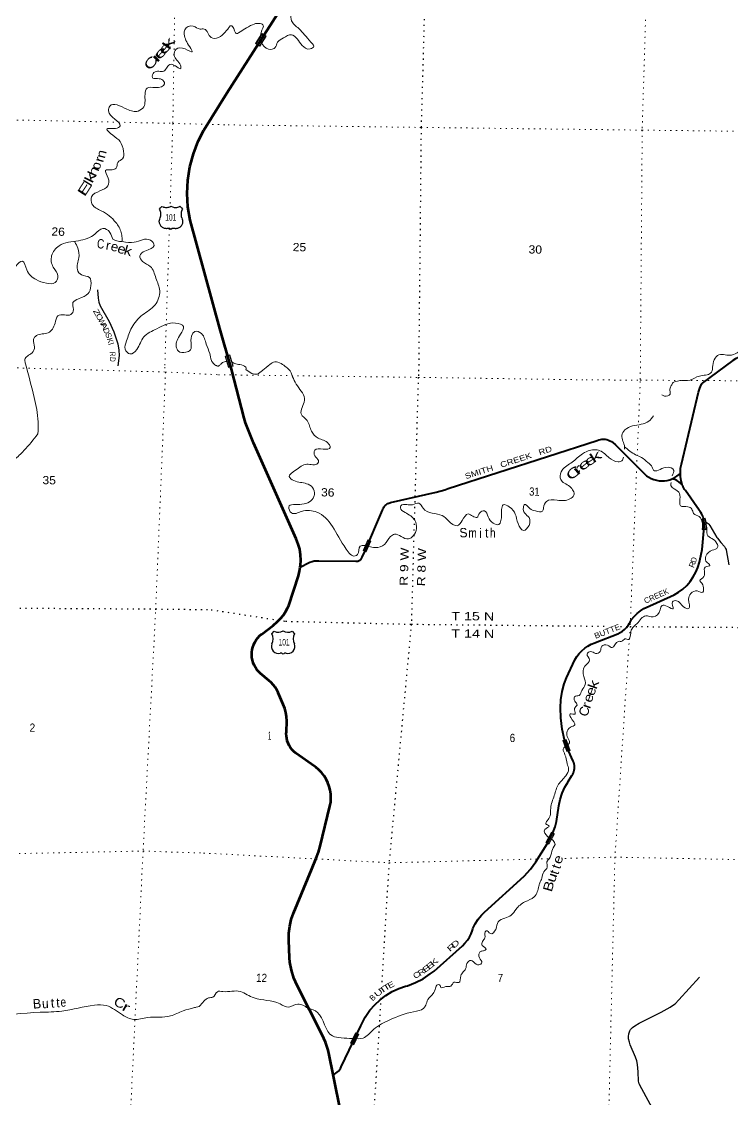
# Model space of a CAD drawing. Header units: feet. Extents: x -757852 to -501257, y -360805 to -170898.
# Drawn here: x -696140 to -681017, y -279945 to -257009 of the extents above; entities that cross this region are included whole.
import ezdxf
from ezdxf.enums import TextEntityAlignment as Align

# ---------------------------------------------------------------- set-up
doc = ezdxf.new("R2010")
doc.units = ezdxf.units.FT
doc.header["$LTSCALE"] = 80
doc.linetypes.add('DOTTED', pattern=[1.5, 0.3, -1.2])
for name, color, linetype, lineweight in [('16', 7, 'Continuous', 25), ('20', 7, 'Continuous', 70), ('26', 7, 'Continuous', 40), ('27', 7, 'Continuous', 13), ('29', 7, 'Continuous', 25), ('39', 7, 'Continuous', 13), ('41', 7, 'Continuous', 13), ('57', 7, 'Continuous', 13), ('6', 7, 'DOTTED', 25), ('61', 7, 'Continuous', 13), ('7', 7, 'DOTTED', 13)]:
    doc.layers.add(name, color=color, linetype=linetype, lineweight=lineweight)
doc.layers.add('30', color=7, linetype='Continuous')

msp = doc.modelspace()

# ---------------------------------------------------------------- linework, layer by layer
at = {"layer": '16'}
for p, q in [((-690818, -270038.69), (-690766.69, -269979.93)), ((-690574.93, -269973.96), (-690575.21, -269974.16)), ((-690382.84, -269979.84), (-690331.45, -270038.69))]:
    msp.add_line(p, q, dxfattribs=at)
for points in [[(-693204.79, -260999.26), (-693183.06, -260974.37), (-693175.02, -260965.17), (-693153.72, -260940.78)], [(-693199.9, -261210.94), (-693189.01, -261185.45), (-693183.05, -261167.17), (-693178.21, -261144.44), (-693175.77, -261121.32), (-693175.76, -261098.08), (-693178.18, -261074.96), (-693183, -261052.23), (-693190.17, -261030.12), (-693192.73, -261024.37), (-693204.79, -260999.26)], [(-693153.72, -260940.78), (-693128.26, -260952.74), (-693118.49, -260956.5), (-693100.09, -260961.44), (-693081.26, -260964.43), (-693062.23, -260965.44), (-693043.2, -260964.45), (-693024.37, -260961.48), (-693005.96, -260956.55), (-692988.17, -260949.73), (-692961.39, -260936.11)], [(-692961.39, -260936.11), (-692927.37, -260951.74), (-692909.36, -260957.82), (-692890.83, -260961.98), (-692871.95, -260964.18), (-692852.96, -260964.4), (-692834.04, -260962.63), (-692815.41, -260958.9), (-692797.27, -260953.23), (-692794.37, -260951.98), (-692769.38, -260940.1)], [(-692769.38, -260940.1), (-692747.54, -260965.11), (-692739.81, -260973.96), (-692717.72, -260999.25)], [(-692717.72, -260999.25), (-692729.7, -261023.96), (-692736.48, -261041.86), (-692742.4, -261064.33), (-692745.94, -261087.31), (-692747.06, -261110.52), (-692745.75, -261133.73), (-692742.02, -261156.67), (-692735.91, -261179.09), (-692733.42, -261185.5), (-692722.6, -261211.01)], [(-693023.74, -261411.76), (-693047.54, -261415.33), (-693053.51, -261415.83), (-693069.36, -261415.5), (-693085.08, -261413.52), (-693100.51, -261409.91), (-693115.48, -261404.7), (-693129.82, -261397.96), (-693143.38, -261389.75), (-693156.01, -261380.17), (-693167.57, -261369.33), (-693177.93, -261357.33), (-693186.98, -261344.32), (-693194.62, -261330.44), (-693200.76, -261315.83), (-693205.35, -261300.66), (-693208.32, -261285.09), (-693209.66, -261269.3), (-693209.33, -261253.45), (-693207.35, -261237.73), (-693206.82, -261235.45), (-693199.9, -261210.94)], [(-692722.6, -261211.01), (-692715.78, -261235.5), (-692714.61, -261241.04), (-692712.98, -261256.81), (-692713, -261272.66), (-692714.69, -261288.42), (-692718.01, -261303.91), (-692722.93, -261318.98), (-692729.4, -261333.45), (-692737.34, -261347.16), (-692746.68, -261359.97), (-692757.3, -261371.73), (-692769.1, -261382.31), (-692781.94, -261391.61), (-692795.67, -261399.51), (-692810.16, -261405.94), (-692825.25, -261410.81), (-692840.75, -261414.08), (-692856.52, -261415.71), (-692872.37, -261415.69), (-692875.37, -261415.37), (-692898.5, -261411.81)], [(-692961.23, -261433.01), (-692986.4, -261412.34), (-692987.18, -261411.99), (-692992.43, -261410.27), (-692997.54, -261409.17), (-693023.74, -261411.76)], [(-692898.5, -261411.81), (-692925.37, -261409.32), (-692926.61, -261409.49), (-692931.94, -261410.83), (-692936.4, -261412.48), (-692961.23, -261433.01)]]:
    msp.add_lwpolyline(points, dxfattribs=at)
for centre, radius, start, end in [((-691010.98, -270149.32), 222.05, 332.97043, 29.75871), ((-690675.61, -269822.27), 182.07, 239.97227, 303.45418), ((-690473.83, -269822.77), 181.52, 236.33975, 300.08743), ((-690473.84, -269822.27), 182.07, 236.54582, 236.59441), ((-690138.48, -270149.32), 222.05, 150.24129, 207.02957), ((-690671.79, -270304.22), 151.42, 159.09177, 283.81923), ((-690477.67, -270304.22), 151.42, 256.18077, 20.90823)]:
    msp.add_arc(centre, radius, start, end, dxfattribs=at)
for centre, major_axis, start_param, end_param in [((-690616.45, -270503.04), (-19.56, 51.67), 4.95877769, 6.28318531), ((-690533, -270503.04), (19.56, 51.67), 0, 1.32637542)]:
    msp.add_ellipse(centre, major_axis=major_axis, ratio=0.929097, start_param=start_param, end_param=end_param, dxfattribs=at)
at = {"layer": '20'}
for points in [[(-691771.52, -258530.02), (-690980.04, -257292.87), (-689140.62, -254421.6)], [(-691923.16, -263539.68), (-692556.06, -261232.2), (-692600.84, -260950.31), (-692615.91, -260665.28), (-692601.1, -260380.25), (-692556.58, -260098.32), (-692482.83, -259822.59), (-692380.67, -259556.07), (-692260.71, -259318.32), (-691771.52, -258530.02)], [(-691673.24, -264405.16), (-691687.45, -264357.25), (-691923.16, -263539.68)], [(-690210.42, -268619.17), (-690205.24, -268586.68), (-690198.99, -268470.21), (-690204.96, -268353.72), (-690223.07, -268238.49), (-690253.12, -268125.79), (-690294.79, -268016.85), (-691207.99, -265974.06), (-691372.96, -265544.31), (-691402.76, -265448.91), (-691673.24, -264405.16)], [(-689510.38, -279417.38), (-689594.9, -278997.4), (-689618.63, -278893.1), (-689671.63, -278726.6), (-689741.74, -278566.56), (-690280.24, -277521.47), (-690348.27, -277361.92), (-690399.25, -277196.14), (-690432.62, -277025.93), (-690443.16, -276933.09), (-690454.92, -276554.02), (-690453.13, -276407.09), (-690435.98, -276261.15), (-690403.68, -276117.8), (-690356.95, -275979.58), (-689962.19, -275040.9), (-689871.71, -274811.8), (-689821.34, -274680.28), (-689787.02, -274553.66), (-689578.43, -273702.84), (-689563.73, -273619.48), (-689557.83, -273535.04), (-689560.79, -273450.45), (-689572.57, -273366.63), (-689593.05, -273284.5), (-689622, -273204.97), (-689659.1, -273128.89), (-689703.96, -273057.11), (-689756.07, -272990.41), (-689814.87, -272929.52), (-689879.71, -272875.12), (-689902.66, -272858.45), (-690307.61, -272575.87), (-690348.24, -272541.21), (-690385.02, -272502.49), (-690417.56, -272460.14), (-690445.48, -272414.63), (-690468.5, -272366.44), (-690486.36, -272316.11), (-690498.85, -272264.19), (-690505.86, -272211.25), (-690507.28, -272157.87), (-690506, -272132.5), (-690496.95, -271889.65), (-690502.04, -271801.17), (-690516.51, -271712.39), (-690540.17, -271625.6), (-690572.78, -271541.77), (-690677.59, -271294.43), (-690681.97, -271283.76), (-690710.19, -271225.47), (-690744.35, -271170.44), (-690784.08, -271119.29), (-690828.94, -271072.57), (-690878.43, -271030.8), (-691054.57, -270881.5), (-691095.42, -270842.67), (-691131.98, -270799.78), (-691163.87, -270753.31), (-691190.72, -270703.76), (-691212.24, -270651.68), (-691228.2, -270597.63), (-691238.42, -270542.2), (-691242.8, -270486.02), (-691241.27, -270429.68), (-691233.87, -270373.81), (-691220.67, -270319.02), (-691201.81, -270265.91), (-691177.51, -270215.06), (-691148.02, -270167.04), (-691113.67, -270122.36), (-691074.84, -270081.51), (-691031.96, -270044.94), (-691027.49, -270041.56), (-690790.47, -269858.58), (-690695.15, -269776.29), (-690630.44, -269713.3), (-690572.66, -269643.9), (-690522.46, -269568.84), (-690480.38, -269488.95), (-690456.63, -269432.28), (-690250.48, -268803.69), (-690223.62, -268701.86), (-690210.42, -268619.17)], [(-689341.54, -280256.34), (-689510.38, -279417.38)]]:
    msp.add_lwpolyline(points, dxfattribs=at)
at = {"layer": '26'}
for points in [[(-679320.44, -264469.1), (-679618.21, -264436.45), (-679764.59, -264413.78), (-679907.79, -264375.93), (-680007, -264339.94), (-680449.16, -264160.2), (-680510.47, -264140.16), (-680573.54, -264126.65), (-680637.68, -264119.8), (-680702.19, -264119.69), (-680766.35, -264126.33), (-680829.46, -264139.63), (-680890.84, -264159.46), (-680949.81, -264185.6), (-681005.73, -264217.76), (-681011.91, -264221.82), (-681663.99, -264705.84)], [(-682124.04, -266622.36), (-682124.83, -266601.06), (-682118.8, -266511.88), (-682103.47, -266423.82), (-681738.79, -264893.41), (-681711.07, -264808), (-681674.58, -264725.96), (-681663.99, -264705.84)], [(-688839.6, -268283.16), (-688464.34, -267405.44), (-688453.55, -267380.19), (-688441.55, -267355.44), (-688432.15, -267339.7), (-688418.32, -267321.24), (-688402.63, -267304.32), (-688385.26, -267289.13), (-688366.4, -267275.85), (-688346.26, -267264.61), (-688325.05, -267255.53), (-688303, -267248.72), (-688291.2, -267246.09), (-687320.6, -267019.65), (-687136.63, -266972.75), (-687062.55, -266947.91), (-683894.31, -265921.43), (-683861.29, -265909.62), (-683827.21, -265901.34), (-683792.45, -265896.66), (-683757.4, -265895.64), (-683722.43, -265898.29), (-683687.93, -265904.58), (-683654.27, -265914.44), (-683621.84, -265927.77), (-683590.97, -265944.41), (-683562.03, -265964.18), (-683505.25, -266013.8), (-682886.01, -266635.65), (-682842, -266672.55), (-682794.38, -266704.64), (-682743.67, -266731.59), (-682690.41, -266753.08), (-682635.2, -266768.89), (-682578.64, -266778.84), (-682521.35, -266782.83), (-682463.96, -266780.81), (-682407.09, -266772.79), (-682351.37, -266758.88), (-682297.41, -266739.22), (-682284.86, -266733.09)], [(-682284.86, -266733.09), (-682245.81, -266714.03), (-682197.11, -266683.58), (-682151.87, -266648.2), (-682150.84, -266647.24), (-682124.04, -266622.36)], [(-682088.92, -266859.44), (-682113.92, -266842.63), (-682116.98, -266839.33), (-682155.12, -266805.96), (-682196.55, -266776.76), (-682240.79, -266752.05), (-682260.89, -266743.4), (-682284.86, -266733.09)], [(-682088.92, -266859.44), (-682095.1, -266834.44), (-682108.87, -266778.87), (-682121.51, -266690.38), (-682124.04, -266622.36)], [(-681633.17, -267583.74), (-681640.69, -267559.61), (-681648.13, -267535.73), (-681668.91, -267487.52), (-681688.56, -267452.51), (-681704, -267427.41), (-681721.78, -267402.51), (-682017, -266988.93), (-682034.91, -266963.84), (-682049.82, -266938.93), (-682066.81, -266909.36), (-682077.85, -266884.44), (-682088.92, -266859.44)], [(-684586.68, -272294.97), (-684639.93, -272065.28), (-684669.98, -271825.05), (-684676.22, -271611.74), (-684667.17, -271438.37), (-684640.05, -271266.9), (-684595.16, -271099.2), (-684549.82, -270976.31), (-684369.44, -270589), (-684327.12, -270519.95), (-684277.81, -270455.71), (-684222.05, -270396.97), (-684160.47, -270344.38), (-684093.72, -270298.52), (-684022.54, -270259.89), (-683947.72, -270228.91), (-683929.97, -270222.87), (-683452.37, -270034.7), (-683402.3, -270008.91), (-683355.2, -269978.02), (-683311.58, -269942.38), (-683271.93, -269902.38), (-683236.68, -269858.46), (-683206.21, -269811.08), (-683195.38, -269791.18), (-683162.11, -269735.74), (-683106.26, -269666.7), (-683043.5, -269603.87), (-682974.51, -269547.96), (-682900.06, -269499.55), (-682852.22, -269473.91), (-682259.37, -269210.72), (-682162.37, -269152.06), (-682072.02, -269083.58), (-681989.33, -269006.03), (-681915.2, -268920.27), (-681850.44, -268827.22), (-681795.76, -268727.92), (-681751.76, -268623.44), (-681718.93, -268514.94), (-681710.06, -268475.85), (-681661.55, -268243.29), (-681637.61, -268006.95), (-681637.28, -267999.97), (-681626.13, -267847.68), (-681623, -267812.77), (-681619.58, -267772.29), (-681617.3, -267735.8), (-681616.73, -267702.16), (-681617.87, -267671.94), (-681624.71, -267623.47), (-681633.17, -267583.74)], [(-690210.42, -268619.17), (-690186.56, -268606.17), (-690047.13, -268530.24), (-690004.92, -268510.81), (-689960.9, -268495.9), (-689915.57, -268485.67), (-689898.9, -268483.15), (-689816.66, -268480.82), (-689026.21, -268490.98), (-689012.46, -268491.41), (-688998.74, -268490.41), (-688985.2, -268487.98), (-688971.99, -268484.14), (-688959.25, -268478.95), (-688947.12, -268472.45), (-688935.74, -268464.72), (-688925.23, -268455.84), (-688915.71, -268445.92), (-688907.28, -268435.05), (-688900.02, -268423.36), (-688894.03, -268410.98), (-688891.66, -268404.93), (-688839.6, -268283.16)], [(-684836.58, -274275.01), (-684788.44, -274143.9), (-684759.52, -274033.78), (-684713.27, -273693.67), (-684684.09, -273559.21), (-684641.02, -273428.53), (-684584.52, -273303.08), (-684515.22, -273184.22), (-684514.25, -273182.74), (-684432.79, -273053.95), (-684415.69, -273026.65), (-684401.53, -272997.71), (-684390.47, -272967.45), (-684382.64, -272936.2), (-684378.11, -272904.31), (-684376.95, -272872.12), (-684379.15, -272839.98), (-684384.7, -272808.24), (-684393.54, -272777.26), (-684405.57, -272747.38), (-684405.6, -272747.32), (-684503.2, -272529.49), (-684586.68, -272294.97)], [(-689001.06, -278539.59), (-688924.36, -278377.96), (-688826.83, -278193.94), (-688728.13, -278044.83), (-688626.42, -277928.39), (-688513.1, -277823.22), (-688389.4, -277730.48), (-688256.69, -277651.17), (-688116.41, -277586.17), (-687970.11, -277536.19), (-687929.63, -277525.31), (-687759.78, -277458.87), (-687597.8, -277375.04), (-687445.47, -277274.75), (-687365.54, -277212.23), (-686762.58, -276678.55), (-686706.53, -276621.46), (-686656.75, -276558.83), (-686613.79, -276491.34), (-686578.11, -276419.73), (-686550.12, -276344.78), (-686539.21, -276306.71), (-686488.05, -276205.78), (-686426.61, -276110.75), (-686355.58, -276022.66), (-686294.82, -275960.17), (-685451.23, -275193.93), (-685315.45, -275047.41), (-685197.17, -274889.66), (-684957.46, -274502.68), (-684836.58, -274275.01)], [(-689510.38, -279417.38), (-689485.95, -279405.43), (-689455.13, -279386.68), (-689426.44, -279364.8), (-689400.2, -279340.05), (-689376.68, -279312.69), (-689356.15, -279283.02), (-689338.84, -279251.37), (-689001.06, -278539.59)]]:
    msp.add_lwpolyline(points, dxfattribs=at)
at = {"layer": '29'}
msp.add_line((-682463.04, -280605.94), (-682947.59, -279715.7), dxfattribs=at)
for points in [[(-694525.43, -262715.17), (-694510.85, -262897.59), (-694498.09, -262981.51), (-694467.09, -263058.12), (-694277.49, -263393.78), (-694175.4, -263612.69), (-694095.18, -263868.08), (-694067.84, -264003.07), (-694066.01, -264116.17), (-694089.12, -264331.94)], [(-681579.42, -267659.8), (-681532.02, -267688.22), (-681520.68, -267700.65), (-681497.45, -267729.3), (-681347.82, -267983.84), (-681335.4, -268001.67), (-681261.94, -268090.3), (-681186.32, -268181.09), (-681162.01, -268220.54), (-681153.9, -268240.54), (-681151.75, -268252.42), (-681095.57, -268568.03)], [(-682947.59, -279715.7), (-683004.07, -279612.49), (-683015.97, -279553.04), (-683020.29, -279354.1), (-683033.26, -279198.41), (-683049.46, -279123.8), (-683076.49, -279047.05), (-683191.03, -278785.41), (-683210.49, -278727.02), (-683225.61, -278655.67), (-683227.77, -278603.77), (-683219.13, -278545.39), (-683197.51, -278482.68), (-683182.38, -278456.73), (-683145.65, -278415.65), (-683095.93, -278378.89), (-682998.68, -278320.5), (-682536.16, -278086.97), (-682341.64, -277978.86), (-682290.85, -277947.51), (-682238.98, -277908.58), (-682155.77, -277827.49), (-681719.19, -277343.13)]]:
    msp.add_lwpolyline(points, dxfattribs=at)
at = {"layer": '39'}
msp.add_arc((-740525.85, -276118.67), 46016.8, 13.97454, 14.91886, dxfattribs=at)
for points in [[(-687165.77, -254040.71), (-687062.35, -254133.67), (-686932.38, -254260.77), (-687001.34, -254301.61), (-687314.54, -254319.58), (-687574.47, -254384.81), (-687962.8, -254345.06), (-687969.94, -254405.19), (-687873.07, -254585.88), (-687874.09, -254746.57), (-687847.34, -254817.41), (-687749.41, -254835.4), (-687795.33, -254930.93), (-687953.4, -255018.23), (-688026.03, -255040.92), (-688095.74, -255121.92), (-688199.38, -255087.75), (-688270.92, -254945.73), (-688417.91, -254870.53), (-688461.14, -254929.95), (-688414.54, -255011.22), (-688450.32, -255100.92), (-688522.91, -255228.07), (-688672.66, -255299.47), (-688847.38, -255312.12), (-688934.75, -255372.68), (-688930.67, -255475.22), (-688834.66, -255595.62), (-688878.54, -255689.18), (-688949.23, -255715.92), (-689029.8, -255627.96), (-689119.64, -255606.12), (-689208.42, -255634.51), (-689202.36, -255739.09), (-689154.29, -255848.52), (-689073.49, -255924.43), (-689188.55, -255964.36), (-689317.77, -256010.05), (-689467.03, -255948.87), (-689577.06, -255934.66), (-689594.12, -255882.09), (-689492.49, -255809.75), (-689520.78, -255714.78), (-689594.35, -255681.2), (-689682.41, -255777.91), (-689751.63, -255939.28), (-689730.22, -256080.32), (-689601.91, -256189.31), (-689473.3, -256175.75), (-689363.61, -256208.03), (-689322.68, -256271.11), (-689382.41, -256354.32), (-689353.51, -256417.16), (-689450.38, -256449.41), (-689588.48, -256434.66), (-689710.5, -256524.68), (-689774.01, -256595.76), (-689791.45, -256669.74), (-689864.6, -256720.54), (-689966.66, -256708.5), (-690051.27, -256835.42), (-690118.11, -256870.27), (-690183.78, -256842.87), (-690263.78, -256724.78), (-690353.65, -256704.95), (-690406.15, -256830.48), (-690397.15, -256991.37), (-690243.84, -257157.09), (-690088.56, -257324.86), (-689949.17, -257484.29)], [(-691729.02, -257134.5), (-691777.9, -257198.87), (-691803.85, -257226.72), (-691952.35, -257348.04), (-692107.15, -257348.13), (-692253.27, -257167.29), (-692343.73, -257167), (-692486.88, -257104.99), (-692669.81, -257182.86), (-692678.22, -257275.23), (-692562.65, -257549.89), (-692506.98, -257651.94), (-692658.22, -257591.74), (-692853.35, -257596.83), (-692894.83, -257724.59), (-692759.64, -257939.37), (-692753.31, -258005.95), (-692960.02, -257914.14), (-693042.09, -257978.48), (-693116.59, -258061.12), (-693322.39, -258090.09), (-693357.27, -258195.88), (-693155.4, -258241.27), (-693097.4, -258331.31), (-693294.5, -258412.84), (-693469.75, -258426.5), (-693513.3, -258556.22), (-693540.22, -258821.21), (-693657.17, -258912.84), (-693897.42, -258874.52), (-694263.57, -258806.83), (-694290.26, -258906.79), (-694156.09, -259083.3), (-694045.25, -259229.02), (-694143.14, -259282.89), (-694326.42, -259296.34), (-694201.05, -259424.32), (-694043.75, -259561.16), (-693970.78, -259772.35), (-693992.85, -259926.76), (-694091.35, -260004.77), (-694126.65, -260126.65), (-694248.17, -260161.8), (-694351.05, -260175.28), (-694296.93, -260337.68), (-694305.19, -260502.51), (-694472.88, -260612.97), (-694648.97, -260737.3), (-694635.08, -260900.69), (-694445.52, -261034.33), (-694134.31, -261283.78), (-694019.1, -261494.02), (-694001.96, -261609.18), (-694003.65, -261689.54)], [(-691025.51, -257462.86), (-691044.65, -257241.45), (-691004.44, -257077.92), (-691084.1, -257048.23), (-691229.01, -257075.53), (-691393.18, -257166.74), (-691523.07, -257248.57), (-691567.44, -257261.76), (-691604.74, -257218.85), (-691625.58, -257154.15), (-691688.71, -257098.68), (-691699.65, -257102.47), (-691717.22, -257117.44), (-691729.02, -257134.5)], [(-689949.17, -257484.29), (-689923.98, -257530.98), (-690003.34, -257591.71), (-690172.38, -257516.08), (-690280.04, -257375.35), (-690398.77, -257290.66), (-690564.45, -257355.73), (-690692.52, -257447.64), (-690750.89, -257565.02), (-690833.84, -257603.58), (-691012.34, -257497.63), (-691025.51, -257462.86)], [(-700926.67, -258450.08), (-700997.95, -258719.99), (-701069.32, -258915.42), (-700949.02, -259240.52), (-700474, -259530.36), (-700118.01, -259680.31), (-699978.94, -259822.73), (-700025.02, -260051.01), (-700259.19, -260401.31), (-700302.39, -260673.94), (-700141.17, -260814.91), (-699973.71, -260869.49), (-699194.97, -260762.51), (-698941.32, -260748.83), (-698812.71, -260907.09), (-698996.01, -261077.53), (-699372.96, -261273.24), (-699539.36, -261411.91), (-699502.09, -261604.06), (-699296.34, -261967.57), (-699184.08, -262292.46), (-699119.77, -262527.58), (-698930.67, -262600.82), (-698666.52, -262257.33), (-698319.19, -262040.74), (-697563.96, -261675.53), (-697159.36, -261577.14), (-697018.28, -261641.11), (-697094.48, -261790.12), (-697120.05, -261924.33), (-697014.01, -262178.62), (-697013.16, -262379.91), (-697210.48, -262547.99), (-697387.3, -262778.98), (-697325.3, -262947.61), (-697021.83, -262951.31), (-696565.29, -262709.32), (-696348.45, -262485.39), (-696260.99, -262211.87), (-696121.59, -262106.73), (-696029.86, -262292.22), (-695830.17, -262500.59), (-695610.99, -262576.62), (-695423.64, -262561.26), (-695365.87, -262425.86), (-695465.58, -262238.15), (-695499.45, -261991.74), (-695341.22, -261780.4), (-694928.33, -261672.15), (-694574.78, -261526.17), (-694412.96, -261409.52), (-694262.35, -261493.87), (-694195.65, -261636.46), (-694000.06, -261691.75), (-693741.11, -261706.39), (-693400.19, -261660.73), (-693318.65, -261773.5), (-693514.68, -261891.29), (-693623.85, -261993.17), (-693564.57, -262111.42), (-693400.51, -262220.26), (-693280.26, -262468.87), (-693200.75, -262738.59), (-693300.93, -263037.95), (-693569.8, -263252.51), (-693795.77, -263518.48), (-693907.7, -263805.47), (-693934.35, -263981.91), (-693834.37, -264081.06), (-693689.25, -263988.15), (-693539.57, -263718.22), (-693261.69, -263544.15), (-692862.55, -263423.48), (-692695.55, -263496.16), (-692758.11, -263661.63), (-692847.36, -263927.05), (-692803.58, -264022.76), (-692647.4, -264046.86), (-692547.61, -263997.07), (-692533.69, -263846.47), (-692504.66, -263656), (-692455.15, -263606.94), (-692311.48, -263648.84), (-692212.66, -263870.74), (-692137.37, -264069.91), (-692099.01, -264219.82), (-692046.63, -264293.62), (-692008.04, -264324.13), (-691983.38, -264335.48), (-691965.92, -264339.56), (-691947.12, -264339.56)], [(-695008.44, -261694.86), (-694942.52, -261832.81), (-694919.57, -262034.67), (-694952.2, -262287.45), (-694862.64, -262400.43), (-694697.13, -262452.94), (-694663.46, -262628.91), (-694724.11, -262798.45), (-694925.9, -262906.02), (-695048.67, -262989.45), (-695036.38, -263136.69), (-695089.34, -263242.02), (-695228.28, -263250.56), (-695365.56, -263273.23), (-695427.86, -263428.64), (-695573.77, -263630.23), (-695822.59, -263690.31), (-695887.09, -263775.22), (-695863, -263932.83), (-695916.49, -264058.27), (-696016.79, -264128.17), (-696068.83, -264197.3), (-696066.45, -264259.33), (-696063.28, -264265.85), (-696060.21, -264271.61)], [(-682279.54, -264688.13), (-682158.35, -264653.92), (-681917.36, -264636.54), (-681721.23, -264551.98), (-681481.46, -264492.39), (-681405.85, -264204.59), (-681303.64, -264102.13), (-681035, -264107.38), (-680879.24, -264036.1), (-680622.1, -264013.01), (-680055.77, -264078.34), (-679948.91, -264048.29), (-679875.34, -263975.4), (-679769.43, -263995.55), (-679643.13, -264104.49), (-679447.95, -264176.62), (-679254.01, -264315.01), (-679082.01, -264446.95), (-678927.19, -264532.34), (-678673.62, -264532.42), (-678585.72, -264468.06), (-678584.98, -264464.71), (-678688.7, -264328.09), (-678697.29, -264145.11), (-678572.51, -264121.43), (-678567.25, -264055.24), (-678610.56, -263905.73), (-678479.99, -263894.23), (-678363.49, -263777.98), (-678213.02, -263668.43), (-678058.61, -263562.97), (-677862.38, -263365.92), (-677770.04, -263255.23), (-677785.78, -263025.9), (-677745.39, -262797.68), (-677706.81, -262559.37), (-677569.77, -262417.41), (-677383.48, -262535.57), (-677178.8, -262636), (-676998.29, -262635.52), (-676944.47, -262652.64), (-676932.17, -262745.29), (-676879.22, -262808.6), (-676814.12, -262866.13), (-676710.81, -262918.37), (-676622.26, -262902.03), (-676629.03, -262835.6), (-676666.22, -262680.19), (-676612.59, -262494.41), (-676428.26, -262397.57), (-676250.52, -262437.21), (-676155.27, -262491.3), (-676128.11, -262646.52), (-676112.22, -262761.34), (-676092.78, -262793.86), (-676054.5, -262784.57), (-676051.59, -262736.41), (-676008.35, -262676.99), (-675827.36, -262650.4), (-675658.58, -262740.09), (-675515.03, -262785.08), (-675473.46, -262920.49), (-675435.44, -263031.73), (-675304.71, -263012.19), (-675217.64, -262967.69), (-675209.13, -263048.21), (-675171.15, -263161.46), (-675096.48, -263136.8), (-675054.99, -262956.81), (-675012.06, -262806.98), (-674965.31, -262560.8), (-674872.6, -262430.03), (-674796.15, -262417.46), (-674795.77, -262503.85), (-674756.51, -262548.82), (-674570.56, -262472.1), (-674413.58, -262443.03), (-674334.45, -262500.83), (-674341.86, -262575.01), (-674411.76, -262666.06), (-674365.31, -262755.36), (-674240.75, -262743.73), (-674160.45, -262739.28), (-674206.59, -262846.86), (-674426.28, -263011.3), (-674537.45, -263163.81), (-674518.76, -263342.97), (-674403.69, -263515.98), (-674269.72, -263536.69), (-674193.31, -263313.18), (-674177.01, -263192.97), (-674033.8, -263149.57), (-673770.42, -263221.02), (-673633.41, -263400.48), (-673544.52, -263579.01), (-673381.19, -263638.45), (-673162.29, -263729.12)], [(-695791.14, -265783.74), (-695787, -265524.05), (-695871, -265006.05), (-696060.65, -264269.96)], [(-691947.14, -264339.56), (-691902.34, -264296.98), (-691825.56, -264247.48), (-691777.88, -264244.78)], [(-691664.44, -264247.97), (-691579.48, -264294.74), (-691463.54, -264315.08), (-691362.62, -264387.37), (-691366.55, -264410.63)], [(-691366.55, -264410.63), (-691241.91, -264495.55), (-691125.69, -264508.79), (-691064.38, -264472.26), (-691010.39, -264426.41)], [(-691010.39, -264426.41), (-690855.68, -264304.88), (-690752.3, -264246.64), (-690618.7, -264287.43), (-690511.77, -264359.83), (-690423.1, -264443.93)], [(-690423.1, -264443.93), (-690270.36, -264763.42), (-690119.92, -265067.14), (-690190.26, -265358.79), (-690065.52, -265500.94), (-689973.19, -265724.65), (-689832.49, -265871.27), (-689606.66, -265992.06), (-689572.67, -266071.41), (-689722.35, -266105.52), (-689899.94, -266130.82), (-689903.25, -266251.38), (-689823.61, -266352.08), (-689839.22, -266407.96), (-690072.94, -266427.71), (-690309.69, -266557.97), (-690448.03, -266690.92), (-690345.79, -266774.14), (-690076.29, -266841.84), (-689947.83, -266921.76), (-689909.97, -267079.64), (-689920.95, -267113.52), (-690176.83, -267281.46), (-690455.84, -267339.77), (-690399.3, -267463.13), (-690183.04, -267434.11), (-689859.77, -267446.97), (-689236.13, -268232.14), (-689041.15, -268378.23), (-688996.19, -268351.31), (-688933.02, -268174.08), (-688848.46, -268154.62), (-688748.99, -268174.07)], [(-682520.55, -264951.22), (-682461.06, -264981), (-682343.18, -264933.95), (-682348.34, -264829.25), (-682318.17, -264755.68), (-682279.54, -264688.13)], [(-683315.69, -266108.55), (-683312.82, -266057.6), (-683370.51, -265816.74), (-683302.87, -265695.93), (-683141.81, -265613.87), (-682797.31, -265512.7), (-682697.63, -265396.79)], [(-695791.14, -265783.74), (-696088.65, -266136.15), (-696293.38, -266331.44), (-697187.82, -266742.67), (-697688.66, -266857.36), (-698050.37, -267066.85), (-698171.87, -267431.02), (-698183.2, -267917.04), (-698297.65, -268321.2), (-698646.41, -268491.68), (-699020.42, -268488.19), (-699248.33, -268552.5), (-699378.92, -268847.68), (-699757.71, -269005.21), (-700077.51, -269151.65), (-700239.98, -269535.87), (-700642.52, -269870.42), (-700871.08, -270189.74), (-701224.69, -270472.23), (-701433.54, -270578.51), (-701668.25, -270789.84), (-702052.92, -271035.37), (-702307.67, -271217.72), (-702620.56, -271294.15), (-703706.65, -271230.64), (-703811.54, -271310.78), (-704053.57, -271288.12), (-704510.96, -271003.75), (-704737.32, -270742.06), (-705029.54, -270581.46), (-705385.95, -270286.95), (-705583.37, -269985.22)], [(-683310.46, -266054.49), (-683076.21, -266224.93), (-682949.21, -266284.71), (-682819.46, -266390.81), (-682721.8, -266494.02), (-682695.28, -266553.05), (-682432.39, -266495.9), (-682263.27, -266558.84), (-682297.32, -266671.94)], [(-688751.87, -268173.68), (-688616.16, -268200.84), (-688419.39, -268135.84), (-688290.1, -267966.45), (-688206.31, -267916.46), (-688060.96, -267966.69), (-687909.63, -268019.08), (-687807.32, -267953.51), (-687736.67, -267796.59), (-687774.04, -267620.63), (-687982.53, -267454.07), (-688080.3, -267354.88), (-688071.05, -267310.89), (-687943.74, -267286.23), (-687825.29, -267291.48), (-687689.6, -267254.97), (-687598.19, -267366.05), (-687190.4, -267521.98), (-687056.75, -267632.21), (-686872.72, -267737.78), (-686765.06, -267624.1), (-686636.66, -267486.85), (-686539.51, -267535.76), (-686453.75, -267560.22), (-686392.73, -267461.35), (-686295.11, -267419.78), (-686210.27, -267550.79), (-686107.29, -267680.29), (-685987.61, -267713.72), (-685941.04, -267628.53), (-685928.49, -267391.61), (-685891.58, -267292.08), (-685764.19, -267337.79), (-685635.66, -267488.09), (-685576.97, -267692.78), (-685458.37, -267838.79), (-685344.8, -267729.29), (-685344.29, -267564.42), (-685436.15, -267469.41), (-685465.08, -267352), (-685439.04, -267282.33), (-685326.93, -267371.86), (-685207.74, -267423.38), (-685057.09, -267427.5), (-685034.96, -267353.71), (-684974.96, -267218.61), (-684745.15, -267194.74), (-684475.06, -267167.94), (-684390.5, -267089.82), (-684477.86, -266904.45), (-684670.72, -266754.4), (-684660.11, -266587.8), (-684454, -266402.41), (-684238.17, -266229.35), (-684089.11, -266144.95), (-683837.71, -266139.76), (-683636.87, -266292.04), (-683450.22, -266375.57), (-683367.2, -266353.71), (-683335.64, -266281.36)], [(-682319.14, -266818.12), (-682326.4, -266880.84), (-682157.36, -267020.19), (-682135.4, -267171.6), (-682119.13, -267310.79), (-681963.01, -267335.16), (-681881.88, -267381.62), (-681842.29, -267477.21), (-681723.49, -267542.79), (-681657.62, -267668.03)], [(-681657.62, -267668.03), (-681568, -267736.06), (-681555.07, -267923.41), (-681454.95, -268010.6), (-681346.66, -268113.57), (-681331.85, -268196.32), (-681447.75, -268260.14), (-681579.83, -268385.22), (-681584.66, -268487.63), (-681529.75, -268537.39), (-681494.81, -268582.59), (-681594.23, -268616.06), (-681615.64, -268663.74), (-681623.97, -268820.35), (-681710.76, -268906.45), (-681668.07, -268961.91), (-681631.49, -269093.61), (-681645.2, -269153.56), (-681767, -269124.09), (-681899.17, -269178.78), (-681950.8, -269302.04), (-681942.16, -269499.33), (-682055.71, -269462.05), (-682208.95, -269333.19), (-682291.91, -269353.04), (-682277.92, -269502.22), (-682399.23, -269454.66), (-682515.18, -269431.38), (-682553.99, -269526.84), (-682704.87, -269677.54), (-682860.99, -269653.17), (-683046.46, -269819.01), (-683160.2, -269934.54), (-683185.72, -270058.51), (-683224.58, -270155.97), (-683306.71, -270145.68), (-683370.36, -270194.21), (-683442.84, -270198.26), (-683579.16, -270331.27), (-683672.24, -270280.46), (-683797.49, -270303.18), (-683830.72, -270414.87), (-683932.25, -270452.31), (-684031.69, -270413.4), (-684107.5, -270465.62), (-684056.64, -270589.67), (-684154.75, -270721.7), (-684179.07, -270948.26), (-684149.57, -271117.97), (-684221.29, -271240.68), (-684280.52, -271347.64), (-684373.74, -271375.25), (-684370.26, -271467.84), (-684322.31, -271551.6), (-684365.98, -271604.69), (-684377.35, -271652.64), (-684365.89, -271747.46), (-684466.27, -271742.7), (-684458.27, -271817.32), (-684370.19, -271976.57), (-684461.96, -272024.33), (-684543.56, -272144.24), (-684518.32, -272248.17), (-684485.66, -272355.81), (-684511.63, -272393.68)], [(-684511.63, -272393.68), (-684616.3, -272492.41), (-684579.56, -272608.58), (-684531.61, -272802.61), (-684502.52, -272914), (-684562.79, -273059.14), (-684714.45, -273237.97), (-684807.51, -273478.73), (-684883.27, -273748.11), (-684897.79, -273910.59), (-684957.02, -274017.55), (-684986.79, -274077.06), (-684917.82, -274127.21), (-685006.29, -274201.2), (-684950.07, -274349.52), (-684861.66, -274411.55)], [(-684788, -274522.86), (-684858.21, -274663.7), (-684916.97, -274826.98), (-684962.82, -274886.05), (-684955.81, -275005.03), (-685029, -275099.39), (-685070.92, -275234.98), (-685117.98, -275338.25), (-685133.92, -275406.18), (-685232.62, -275632.71), (-685432.56, -275739.85), (-685619.82, -275897.6), (-685725.85, -276025.4), (-685862.14, -276084.01), (-685999.09, -276166.73), (-686053.73, -276326.1), (-686166.75, -276415.5), (-686255.53, -276354.76), (-686274.27, -276378.38), (-686283.78, -276504.8), (-686332.25, -276585.91), (-686338.59, -276670.19), (-686258.33, -276748.8), (-686309.43, -276779.57), (-686380.34, -276799.75), (-686398.05, -276931.98), (-686348.54, -277031.86), (-686410.23, -277082.46), (-686470.1, -277066.74), (-686578.42, -276985.36), (-686664.66, -277051.37), (-686693.98, -277167.19), (-686748.03, -277232.07), (-686794.48, -277313.24), (-686840.7, -277458.76), (-686939.01, -277452.05), (-687007.56, -277532.62), (-687116.41, -277543.72), (-687219.4, -277561.01), (-687246.03, -277505.99), (-687288.21, -277504.84), (-687334.39, -277575.96), (-687383.85, -277693.25), (-687493.84, -277818.93), (-687541.46, -277942.3), (-687585.41, -278005.44), (-687800.48, -278077.98), (-688305.76, -278251.16), (-688647, -278452.96), (-688875.26, -278639.76), (-689095.52, -278645.22)], [(-684861.66, -274411.55), (-684827.8, -274435.31), (-684788, -274522.86)], [(-689932.85, -278037.02), (-690049.6, -277998.37), (-690153.86, -277941.93), (-690264.37, -277916.23), (-690455.17, -277981.25), (-690640.2, -277911.85), (-691193.49, -277784.11), (-691340.36, -277715.75), (-691485.21, -277647.44), (-691859.14, -277649.28), (-691971.79, -277652.23), (-692073.53, -277770.1), (-692162.35, -277783.76), (-692260.75, -277853.45), (-692359.47, -277967.06)], [(-692359.47, -277967.06), (-692422.78, -277981.8), (-692462.33, -277991.7), (-692703.24, -278061.51), (-692971.09, -278168.88), (-693458.05, -278203.55), (-693753.99, -278243.95), (-693993.12, -278147.28), (-694339.4, -277948.76), (-694588.41, -277940.1), (-695282.24, -278066.06), (-695741.2, -278090.69), (-696850.06, -278198.21)], [(-689095.52, -278645.22), (-689106.58, -278645.49), (-689339.41, -278633.09), (-689525.27, -278593.83), (-689850.62, -278088.41), (-689932.85, -278037.02)]]:
    msp.add_spline(points, degree=3, dxfattribs=at)
at = {"layer": '57'}
for points in [[(-691025.56, -257265.29), (-690937.16, -257321.96), (-691072.07, -257532.43), (-691160.47, -257475.76)], [(-691023.14, -257276.34), (-690948.21, -257324.37), (-691074.48, -257521.37), (-691149.41, -257473.34)], [(-691809.93, -264130.81), (-691709.28, -264100.92), (-691638.1, -264340.57), (-691738.76, -264370.47)], [(-691799.98, -264136.19), (-691714.66, -264110.86), (-691648.04, -264335.18), (-691733.37, -264360.52)]]:
    msp.add_lwpolyline(points, close=True, dxfattribs=at)
at = {"layer": '6'}
for points in [[(-686600.81, -226514.3), (-686638.87, -227584.12), (-686821.42, -232914.21), (-686988.11, -238254.66), (-687179.81, -243538.37), (-687321.2, -248813.02), (-687494.52, -254079.01), (-687640.18, -259261.16), (-687693.67, -264521.01)], [(-687693.67, -264521.01), (-687700.52, -264576.83), (-687848.97, -269832.45), (-688322.33, -274908.79), (-688478.61, -277476.85)], [(-723560.6, -268780.3), (-719271.8, -268950.05), (-714358.53, -269146.29), (-708962.23, -269357.87), (-703839.14, -269421.82), (-698576.06, -269474.58), (-693285.01, -269507.3), (-692107, -269523.05)], [(-692107, -269523.05), (-690522.69, -269769.39), (-687848.97, -269832.45), (-683742.81, -269875.58)], [(-683399.08, -269879.19), (-683192.9, -269881.36), (-677897.44, -269923.63), (-672692.4, -270037.82), (-667432.39, -270199.76), (-662191.42, -270322.97), (-660655.8, -270387.42)], [(-688497.17, -277781.72), (-688641.55, -280154.23), (-688786.21, -282721.57)]]:
    msp.add_lwpolyline(points, dxfattribs=at)
at = {"layer": '61'}
for p, q in [((-681668.94, -267594.9), (-681595.85, -267578.06)), ((-681601.42, -267587.55), (-681659.41, -267600.91)), ((-681585.29, -267826.55), (-681659.52, -267815.78)), ((-681650.69, -267808.97), (-681591.95, -267817.5)), ((-688874.56, -268265.65), (-688774.88, -268036.38)), ((-688774.88, -268036.38), (-688706.1, -268066.28)), ((-684553.72, -272283.28), (-684469.87, -272518.8)), ((-684469.87, -272518.8), (-684540.53, -272543.96)), ((-684987.14, -274480.65), (-684868.93, -274260.36)), ((-684868.93, -274260.36), (-684802.85, -274295.82)), ((-689142.52, -278749.98), (-689035.46, -278524.06)), ((-689035.46, -278524.06), (-688967.68, -278556.18))]:
    msp.add_line(p, q, dxfattribs=at)
for points in [[(-688706.1, -268066.28), (-688805.78, -268295.55), (-688874.56, -268265.65)], [(-684540.53, -272543.96), (-684624.38, -272308.44), (-684553.72, -272283.28)], [(-684802.85, -274295.82), (-684921.05, -274516.11), (-684987.14, -274480.65)], [(-688967.68, -278556.18), (-689074.74, -278782.1), (-689142.52, -278749.98)]]:
    msp.add_lwpolyline(points, dxfattribs=at)
for points in [[(-688716.62, -268070.42), (-688770.73, -268046.9), (-688864.03, -268261.5), (-688809.92, -268285.02)], [(-684558.57, -272293.49), (-684614.16, -272313.29), (-684535.67, -272533.74), (-684480.08, -272513.94)], [(-684813.67, -274299.08), (-684865.66, -274271.18), (-684976.31, -274477.38), (-684924.31, -274505.28)], [(-689031.65, -278534.7), (-689131.87, -278746.17), (-689078.54, -278771.45), (-688978.32, -278559.98)]]:
    msp.add_lwpolyline(points, close=True, dxfattribs=at)
for centre, radius, start, end in [((-682233.23, -267729.16), 579.97, 351.40284, 13.30238), ((-682233.23, -267729.16), 587.97, 352.19844, 12.59853), ((-682232.8, -267728.73), 646.97, 352.11348, 12.60401), ((-682232.8, -267728.73), 654.97, 351.40266, 13.30233)]:
    msp.add_arc(centre, radius, start, end, dxfattribs=at)
at = {"layer": '7'}
msp.add_line((-692995.86, -261419.23), (-693092.11, -264362.19), dxfattribs=at)
for points in [[(-691599.55, -218614.75), (-691733.63, -222253.32), (-691945.37, -227591.75), (-692104.2, -232700.21), (-692261.11, -237939.4), (-692538.34, -243195.81), (-692718.48, -248526.84), (-692835.34, -253928.07), (-692893.81, -257464.05)], [(-682352.94, -238230.88), (-682499.01, -243648.07), (-682575.42, -248879.8), (-682779.83, -254092.95), (-682936.35, -259319.09), (-682978.55, -264666.6)], [(-692893.81, -257464.05), (-692922.1, -259175.08), (-692980.39, -260948.55)], [(-718486.49, -258902.9), (-714001.89, -258841.92), (-708590.21, -258846.8), (-703398.14, -258948.74), (-698158.11, -259061.96), (-692922.1, -259175.08), (-691791.99, -259206.49)], [(-662734.01, -259851.92), (-667068.42, -259726.11), (-672367.7, -259552.07), (-677634.95, -259380.67), (-682936.35, -259319.09), (-687640.18, -259261.16), (-691791.99, -259206.49)], [(-723394.48, -263531.07), (-718790.04, -263688.39), (-714156, -263845.05), (-708936, -264012.05), (-703691, -264154.05), (-698390.15, -264319.32), (-693077, -264466.05), (-691952.95, -264523.62)], [(-693092.11, -264362.19), (-693077, -264466.05), (-693289.25, -269581.54), (-693554.92, -274660.68), (-693814.47, -280077.04), (-694032.44, -285185.34), (-694181.06, -288425.36)], [(-691952.95, -264523.62), (-687700.43, -264580.34), (-684117.51, -264632.23)], [(-684131.19, -264632.14), (-682978.34, -264639.88), (-677756.56, -264669.77), (-672589.74, -264742.78), (-667241.85, -264891.65), (-661994.12, -265141.02), (-660501.25, -265168.51)], [(-682978.55, -264666.6), (-683192.9, -269881.36), (-683516.89, -274788.86), (-683643.89, -280061.67), (-683836.56, -284415.72)], [(-714097.95, -274426.13), (-709265.91, -274681.29), (-704098.86, -274710.18), (-698829.78, -274764.93), (-693554.92, -274660.68), (-692267, -274702.05)], [(-692267, -274702.05), (-688322.33, -274908.79), (-684876.01, -274822.78)], [(-684579.2, -274815.37), (-683516.89, -274788.86), (-678229.22, -274895.25), (-672907.91, -275020.67), (-667630.65, -275213.24), (-662302.66, -275461.49), (-660802.66, -275460.26)]]:
    msp.add_lwpolyline(points, dxfattribs=at)

# ---------------------------------------------------------------- texts
at = {"layer": '16', "width": 0.6}
for p in [(-692964.81, -261246), (-690555.14, -270285.73)]:
    msp.add_text('101', height=140, dxfattribs=at).set_placement(p, align=Align.CENTER)
at = {"layer": '27'}
for s, rotation, width, p in [('SMITH   CREEK   RD', 17.952, 1.25, (-686687.4, -266747.53)), ('R', 66.94, 1.1, (-681841.09, -268644.61)), ('D', 73.469, 0.95, (-681798.04, -268534.54)), ('BUTTE', 21.504, 1.1, (-683928.38, -270144.65)), ('D', 41.552, 1.55, (-686941.59, -276738.65)), ('R', 41.552, 1.55, (-687025.99, -276811.28)), ('E', 37.074, 1.55, (-687559.59, -277256.67)), ('E', 38.223, 1.6, (-687475.95, -277192.48)), ('K', 40.916, 1.6, (-687389.86, -277124.55)), ('C', 29.965, 1.25, (-687770.56, -277384.07)), ('R', 31.763, 1.3, (-687665.88, -277325.45)), ('T', 35.493, 1.7, (-688489.97, -277707.48)), ('T', 31.771, 1.6, (-688409.11, -277648.38)), ('E', 27.833, 1.3, (-688315.61, -277591.59)), ('U', 40.451, 1.55, (-688576.62, -277779.59))]:
    msp.add_text(s, height=120, rotation=rotation, dxfattribs=dict(at, width=width)).set_placement(p)
for s, rotation, p in [('CREEK', 23.938, (-682865.73, -269398.53)), ('B', 45.242, (-688667.65, -277859.5))]:
    msp.add_text(s, height=120, rotation=rotation, dxfattribs=at).set_placement(p)
at = {"layer": '30'}
for s, rotation, width, p in [('Z', 299.46, 1.45, (-694590.66, -263225.67)), ('O', 299.46, 1.2, (-694533.47, -263326.93)), ('A', 295.002, 1.25, (-694432.62, -263513.57)), ('D', 295.002, 1.1, (-694385.29, -263615.3)), ('S', 287.438, 1.05, (-694345.53, -263705.08)), ('I', 287.438, 0.85, (-694289.72, -263882.77)), ('R', 270.927, 0.65, (-694261.72, -264084.74)), ('D', 266.887, 0.7, (-694260.7, -264194.68))]:
    msp.add_text(s, height=120, rotation=rotation, dxfattribs=dict(at, width=width)).set_placement(p, align=Align.CENTER)
for s, rotation, p in [('W', 299.46, (-694480.11, -263425.2)), ('K', 287.438, (-694312.11, -263811.49))]:
    msp.add_text(s, height=120, rotation=rotation, dxfattribs=at).set_placement(p, align=Align.CENTER)
at = {"layer": '41'}
for s, rotation, width, p in [('k', 54.881, 1.85, (-692930.85, -257528.55)), ('e', 47.908, 1.9, (-693111.9, -257734.11)), ('e', 50.179, 1.85, (-693019.71, -257630.96)), ('C', 51.479, 1.55, (-693312.42, -257948.74)), ('r', 46.355, 2.2, (-693194.71, -257829.77)), ('n', 75.768, 1.15, (-694348.35, -259850.13)), ('r', 74.351, 1.2, (-694391.65, -259967.91)), ('k', 63.869, 1.55, (-694589.98, -260370.48)), ('h', 65.277, 1.4, (-694520.13, -260234.21)), ('E', 57.013, 1.7, (-694719, -260623.78)), ('l', 58.615, 1.3, (-694644.15, -260498.03)), ('C', 356.466, 0.8, (-694463.3, -261837.83)), ('r', 349.887, 1.05, (-694313.72, -261867.68)), ('e', 345.487, 1.05, (-694182.09, -261893.86)), ('e', 341.625, 1.15, (-694038.44, -261940.98)), ('k', 343.658, 1.25, (-693901.48, -261980.43)), ('u', 3.993, 0.95, (-695628.21, -278002.57)), ('e', 3.683, 0.8, (-695246.34, -277972.12)), ('C', 335.366, 1.2, (-694094.15, -277978.77)), ('r', 331.003, 1.6, (-693959.88, -278067.61))]:
    msp.add_text(s, height=200, rotation=rotation, dxfattribs=dict(at, width=width)).set_placement(p, align=Align.CENTER)
for s, rotation, p in [('o', 75.837, (-694457.49, -260098.13)), ('B', 4.993, (-695802.78, -278006.88)), ('t', 3.288, (-695476.2, -277991.81)), ('t', 3.148, (-695362.38, -277985.29))]:
    msp.add_text(s, height=200, rotation=rotation, dxfattribs=at).set_placement(p, align=Align.CENTER)
for s, rotation, width, p in [('e', 33.138, 1.6, (-684094.04, -266491.65)), ('k', 33.138, 1.8, (-683975.23, -266411.45)), ('C', 40.899, 1.65, (-684457.12, -266790.27)), ('r', 40.899, 2.1, (-684317.52, -266677.39)), ('e', 38.721, 1.8, (-684216.63, -266587.5)), ('S', 3.465, 0.95, (-686818.49, -267989.42)), ('m', 0.442, 0.8, (-686634.16, -267990.15)), ('h', 359.075, 0.8, (-686176.95, -267988.92)), ('k', 69.972, 1.35, (-683912, -271232.09)), ('e', 70.893, 1.2, (-684018.33, -271516.55)), ('e', 70.893, 1.2, (-683966.19, -271373.3)), ('r', 71.687, 1.3, (-684049.25, -271644.94)), ('C', 73.242, 1.05, (-684104.1, -271812.85)), ('e', 70.678, 1.2, (-684667.18, -274953.57)), ('t', 70.678, 1.05, (-684687.65, -275057.81)), ('u', 71.807, 1.3, (-684799.28, -275346.13)), ('t', 70.678, 1.05, (-684726.23, -275178.7)), ('B', 73.459, 1.25, (-684864.61, -275542.62))]:
    msp.add_text(s, height=200, rotation=rotation, dxfattribs=dict(at, width=width)).set_placement(p)
for s, rotation, p in [('i', 359.369, (-686406.48, -267995.08)), ('t', 359.325, (-686283.27, -267985.91))]:
    msp.add_text(s, height=200, rotation=rotation, dxfattribs=at).set_placement(p)
at = {"layer": '6'}
for s, rotation, width, p in [('R 9 W', 88.382, 1.25, (-687924.67, -269016.43)), ('R 8 W', 88.382, 1.25, (-687555.31, -269027.24)), ('T 15 N', 359.398, 1.3, (-686999.13, -269745.53)), ('T 14 N', 359.398, 1.3, (-686997.07, -270114.75))]:
    msp.add_text(s, height=175, rotation=rotation, dxfattribs=dict(at, width=width)).set_placement(p)
at = {"layer": '7'}
for s, rotation, width, p in [('26', 358.542, 1.1, (-695506.5, -261562.84)), ('25', 358.879, 1.1, (-690372.81, -261893.2)), ('30', 358.879, 1.1, (-685355.74, -261942.73)), ('35', 358.882, 1.1, (-695696.88, -266852.37)), ('36', 358.434, 1.1, (-689771.16, -267110.94)), ('31', 358.434, 0.85, (-685343.3, -267095.32)), ('2', 358.882, 0.9, (-695969.37, -272119.71)), ('1', 358.434, 0.45, (-690901.53, -272291.09)), ('6', 358.434, 0.9, (-685758.06, -272336.99)), ('12', 358.434, 0.9, (-691153.41, -277441.67)), ('7', 358.434, 0.9, (-686015.77, -277447.2))]:
    msp.add_text(s, height=175, rotation=rotation, dxfattribs=dict(at, width=width)).set_placement(p)

doc.saveas('drawing.dxf')
